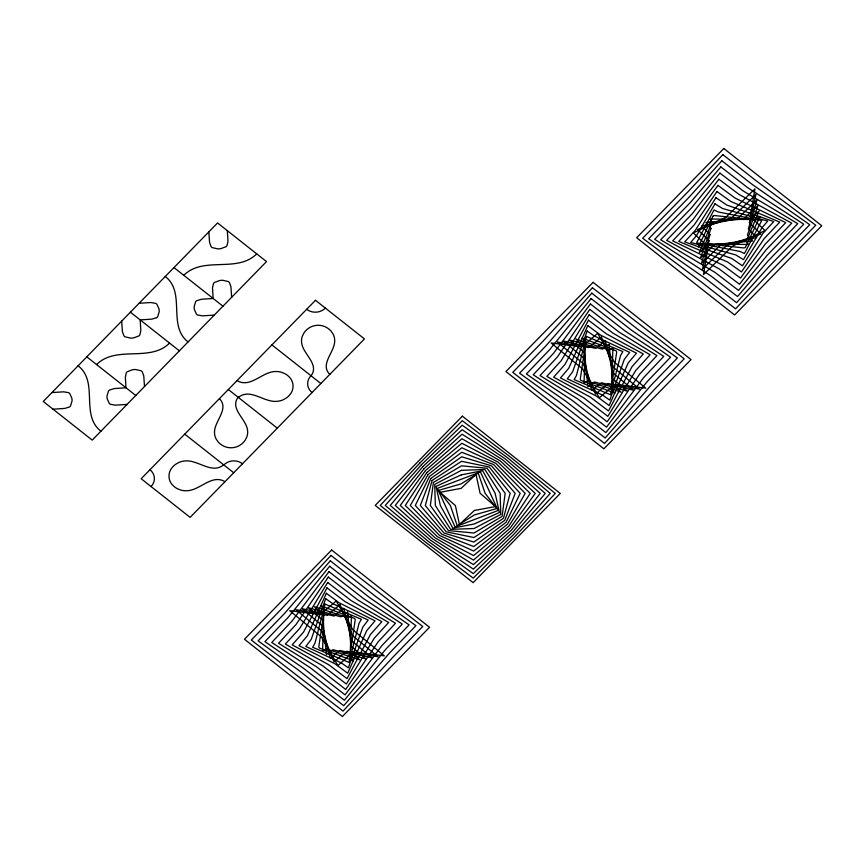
<?xml version="1.0" encoding="UTF-8"?>
<svg xmlns="http://www.w3.org/2000/svg" width="865" height="865" viewBox="0 0 865 865"><rect width="100%" height="100%" fill="white"/><g stroke="black" fill="none" stroke-linecap="round" stroke-linejoin="round"><path stroke-width="1.3" d="M238.124 397.24C229.128 409.404 247.649 419.525 247.671 431.776A17.095 15.375 -3.7 0 1 246.795 437.02L245.217 440.123A17.905 16.1 -3.7 0 1 241.692 443.972C236.264 448.513 228.046 449.054 222.089 445.237A17.905 16.1 -3.7 0 1 218.099 441.874L216.131 438.998A17.095 15.375 -3.7 0 1 214.585 433.916C212.985 421.861 230.133 409.329 219.386 398.668M311.076 375.81C320.072 363.646 301.539 353.525 301.517 341.264A17.095 15.375 -3.7 0 1 302.404 336.031L303.983 332.928A17.905 16.1 -3.7 0 1 307.497 329.078C312.925 324.526 321.142 323.997 327.1 327.813A17.905 16.1 -3.7 0 1 331.09 331.176L333.057 334.041A17.095 15.375 -3.7 0 1 334.604 339.134C336.215 351.179 319.055 363.711 329.803 374.383M86.824 356.802L217.558 222.954L266.517 261.587L92.209 440.112L43.25 401.479L86.824 356.867L135.783 395.5M183.769 275.297C203.567 255.672 236.924 273.481 256.721 253.856M96.61 364.522C116.418 344.908 149.775 362.705 169.572 343.091M238.372 397.435C250.428 387.531 264.236 403.025 277.46 401.284A17.095 15.375 -3.7 0 0 283.125 399.814L286.347 398.008A17.905 16.1 -3.7 0 0 290.132 394.375C294.435 389.282 293.916 381.238 288.996 376.74A17.905 16.1 -3.7 0 0 284.769 373.615L281.341 372.242A17.095 15.375 -3.7 0 0 275.535 371.518C262.106 371.561 250.461 388.612 237.042 380.589M223.667 464.84C211.611 474.744 197.793 459.25 184.58 460.991A17.095 15.375 -3.7 0 0 178.904 462.461L175.692 464.267A17.905 16.1 -3.7 0 0 171.897 467.9C167.605 472.993 168.124 481.037 173.043 485.535A17.905 16.1 -3.7 0 0 177.271 488.66L180.688 490.033A17.095 15.375 -3.7 0 0 186.505 490.758C199.934 490.714 211.568 473.663 224.997 481.686M156.597 317.682L151.926 319.12L140.195 319.909L140.833 330.473L139.86 334.82A5.201 4.682 -3.7 0 1 138.93 335.912L133.599 337.901A18.619 16.749 -3.7 0 1 130.55 338.096L124.992 336.809A5.201 4.682 -3.7 0 1 123.933 335.847L122.408 331.663L121.684 321.11M53.046 409.21L64.778 408.421L69.449 406.983A5.201 4.682 -3.7 0 0 70.53 406.009L72.033 401.003A18.619 16.749 -3.7 0 0 71.86 398.257L69.719 393.478A5.201 4.682 -3.7 0 0 68.519 392.656L63.707 391.834L51.965 392.559M139.114 303.258L150.856 302.534L155.668 303.356A5.201 4.682 -3.7 0 1 156.868 304.177L159.009 308.956A18.619 16.749 -3.7 0 1 159.192 311.703L157.679 316.709A5.201 4.682 -3.7 0 1 156.597 317.682M214.228 315.12L202.486 315.844L197.674 315.033A5.201 4.682 -3.7 0 1 196.463 314.2L194.333 309.432A18.619 16.749 -3.7 0 1 194.149 306.686L195.663 301.669A5.201 4.682 -3.7 0 1 196.744 300.696L201.415 299.268L213.147 298.479L212.498 287.915L213.482 283.569A5.201 4.682 -3.7 0 1 214.412 282.477L219.742 280.487A18.619 16.749 -3.7 0 1 222.792 280.282L228.338 281.579A5.201 4.682 -3.7 0 1 229.409 282.541L230.933 286.726L231.658 297.279M127.069 404.42L115.337 405.144L110.525 404.333A5.201 4.682 -3.7 0 1 109.314 403.501L107.174 398.733A18.619 16.749 -3.7 0 1 107.001 395.986L108.503 390.969A5.201 4.682 -3.7 0 1 109.596 389.996L114.267 388.569L125.998 387.779L125.349 377.14L126.322 372.793A5.201 4.682 -3.7 0 1 127.252 371.701L132.594 369.712A18.619 16.749 -3.7 0 1 135.643 369.517L141.19 370.804A5.201 4.682 -3.7 0 1 142.249 371.766L143.774 375.951L144.498 386.504M173.973 267.566L222.943 306.199M271.902 344.897L320.861 383.53M130.399 312.189L179.358 350.812M228.328 389.52L277.287 428.143M184.753 434.133L233.712 472.755M165.258 276.497C186.256 292.651 167.086 325.727 188.073 341.891M78.109 365.798C99.097 381.952 79.937 415.027 100.924 431.192M208.843 231.885L209.557 242.438L211.092 246.622A5.201 4.682 -3.7 0 0 212.152 247.585L217.699 248.871A18.619 16.749 -3.7 0 0 220.748 248.677L226.089 246.687A5.201 4.682 -3.7 0 0 227.019 245.584L227.992 241.238L227.344 230.685M325.359 308.081A13.224 11.905 -3.7 0 1 306.686 309.292M312.07 392.537A13.224 11.905 -3.7 0 1 310.989 375.734M223.83 464.97A13.224 11.905 -3.7 0 1 242.503 463.759M149.959 469.738A13.224 11.905 -3.7 0 1 151.051 486.541M323.715 614.939L322.591 650.675L326.256 648.869L359.656 659.822L350.314 651.583L351.439 615.848L347.762 617.664L314.373 606.7L323.715 614.939M585.183 347.254L584.059 382.99L587.724 381.184L621.124 392.137L611.782 383.898L612.907 348.163L609.23 349.979L575.841 339.015L585.183 347.254M433.397 482.443L430.338 505.517L448.427 530.58L474.009 533.024L502.1 516.394L505.16 493.32L487.071 468.257L461.488 465.813L433.397 482.443M324.375 609.533L318.774 646.966L319.445 648.069L353.493 660.817L349.655 656.989L355.256 619.556L354.585 618.464L320.537 605.705L324.375 609.533M585.843 341.848L580.242 379.281L580.912 380.384L614.95 393.132L611.123 389.315L616.723 351.882L616.053 350.779L582.004 338.02L585.843 341.848M708.089 246.86L703.483 274.637L732.677 246.038L765.049 230.544L750.333 216.618L754.94 188.84L725.746 217.429L693.373 232.934L708.089 246.86M709.073 240.708L702.466 269.101L726.676 245.519L760.876 234.037L749.35 222.759L755.967 194.376L731.747 217.958L697.547 229.441L709.073 240.708M325.035 604.116L314.957 643.257L312.633 647.258L348.995 662.406L359.072 623.276L361.397 619.264L325.035 604.116M586.502 336.442L576.425 375.572L574.101 379.584L610.463 394.721L620.529 355.591L622.865 351.579L586.502 336.442M432.068 480.475L425.321 505.506L446.221 531.813L473.923 537.533L503.43 518.362L510.166 493.331L489.276 467.035L461.564 461.305L432.068 480.475M710.057 234.566L701.439 263.565L720.675 245L756.702 237.518L748.366 228.911L756.983 199.912L737.748 218.477L701.72 225.96L710.057 234.566M325.694 598.71L311.14 639.538L305.81 646.458L341.156 662.806L348.336 667.812L362.889 626.984L368.209 620.064L332.863 603.716L325.694 598.71M587.162 331.025L572.608 371.864L567.278 378.773L602.624 395.121L609.803 400.127L624.346 359.299L629.677 352.379L594.331 336.031L587.162 331.025M711.041 228.414L700.423 258.019L714.674 244.481L752.528 241L747.382 235.064L758 205.448L743.749 218.996L705.894 222.467L711.041 228.414M430.738 478.507L420.314 505.495L444.015 533.035L473.847 542.052L504.76 520.33L515.183 493.342L491.482 465.813L461.651 456.796L430.738 478.507M712.025 222.273L699.396 252.483L708.673 243.962L748.355 244.492L746.398 241.205L759.027 210.984L749.75 219.515L710.068 218.986L712.025 222.273M326.354 593.304L307.324 635.829L298.998 645.658L334.993 663.801L347.676 673.23L366.695 630.693L375.032 620.865L339.037 602.721L326.354 593.304M587.822 325.618L568.792 368.144L560.466 377.973L596.461 396.116L609.144 405.544L628.163 363.008L636.489 353.18L600.494 335.036L587.822 325.618M697.363 241.411L696.682 242.924L740.008 251.456L744.43 253.499L761.751 220.553L718.415 212.012L713.993 209.968L697.363 241.411M713.009 216.12L698.379 246.947L702.683 243.443L744.181 247.974L745.414 247.358L760.043 216.531L755.751 220.034L714.241 215.504L713.009 216.12M429.408 476.539L415.297 505.484L441.81 534.256L473.771 546.561L506.079 522.298L520.189 493.353L493.688 464.592L461.726 452.276L429.408 476.539M327.013 587.886L303.518 632.12L292.186 644.857L328.83 664.796L347.016 678.636L370.512 634.402L381.843 621.665L345.2 601.726L327.013 587.886M588.481 320.201L564.975 364.435L553.654 377.172L590.298 397.111L608.484 410.951L631.98 366.717L643.311 353.98L606.657 334.041L588.481 320.201M428.078 474.571L410.291 505.474L439.604 535.478L473.685 551.07L507.409 524.266L525.206 493.364L495.894 463.37L461.802 447.767L428.078 474.571M714.977 203.826L696.336 235.875L690.681 242.405L735.834 254.948L743.446 259.651L762.087 227.603L767.742 221.072L722.589 208.53L714.977 203.826M327.673 582.48L299.701 628.412L285.364 644.057L322.667 665.791L346.357 684.042L374.329 638.111L388.655 622.465L351.363 600.732L327.673 582.48M589.141 314.795L561.169 360.727L546.831 376.372L584.135 398.105L607.825 416.357L635.797 370.436L650.123 354.791L612.82 333.047L589.141 314.795M715.961 197.674L695.319 230.339L684.68 241.886L731.66 258.43L742.462 265.804L763.103 233.139L773.743 221.591L726.762 205.048L715.961 197.674M426.759 472.604L405.274 505.463L437.398 536.7L473.609 555.59L508.739 526.234L530.213 493.374L498.099 462.148L461.888 443.258L426.759 472.604M328.332 577.074L295.884 624.692L278.552 643.257L316.504 666.785L345.697 689.459L378.146 641.83L395.478 623.265L357.526 599.737L328.332 577.074M589.8 309.389L557.352 357.018L540.019 375.572L577.971 399.1L607.165 421.774L639.613 374.145L656.935 355.591L618.994 332.052L589.8 309.389M716.944 191.533L694.292 224.803L678.679 241.367L727.487 261.922L741.478 271.945L764.13 238.675L779.743 222.11L730.936 201.556L716.944 191.533M425.429 470.636L400.268 505.452L435.192 537.922L473.533 560.098L510.069 528.201L535.23 493.385L500.294 460.915L461.964 438.739L425.429 470.636M717.928 185.38L693.276 219.267L672.678 240.838L723.313 265.404L740.494 278.098L765.147 244.211L785.744 222.629L735.109 198.074L717.928 185.38M328.992 571.657L292.067 620.984L271.74 642.457L310.34 667.78L345.038 694.865L381.962 645.539L402.29 624.076L363.689 598.742L328.992 571.657M590.46 303.972L553.535 353.298L533.208 374.772L571.808 400.095L606.506 427.18L643.419 377.854L663.758 356.391L625.157 331.057L590.46 303.972M718.912 179.239L692.26 213.731L666.677 240.319L719.139 268.885L739.51 284.239L766.163 249.747L791.745 223.148L739.283 194.582L718.912 179.239M424.099 468.668L395.251 505.441L432.987 539.144L473.447 564.618L511.399 530.18L540.236 493.396L502.5 459.693L462.04 434.23L424.099 468.668M329.651 566.251L288.25 617.275L264.917 641.646L304.177 668.775L344.378 700.272L385.768 649.247L409.102 624.876L369.852 597.747L329.651 566.251M591.119 298.566L549.718 349.59L526.385 373.972L565.645 401.09L605.846 432.597L647.236 381.562L670.57 357.191L631.32 330.062L591.119 298.566M719.896 173.087L691.232 208.195L660.676 239.8L714.966 272.378L738.526 290.391L767.19 255.283L797.746 223.678L743.457 191.1L719.896 173.087M422.769 466.7L390.245 505.43L430.781 540.365L473.371 569.127L512.718 532.148L545.253 493.407L504.706 458.472L462.126 429.71L422.769 466.7M720.88 166.934L690.216 202.659L654.675 239.281L710.792 275.859L737.542 296.533L768.207 260.819L803.747 224.197L747.63 187.619L720.88 166.934M330.311 560.834L284.444 613.566L258.105 640.846L298.014 669.77L343.719 705.689L389.585 652.956L415.924 625.676L376.016 596.753L330.311 560.834M591.779 293.159L545.902 345.881L519.573 373.172L559.471 402.084L605.186 438.004L651.053 385.282L677.382 357.991L637.483 329.068L591.779 293.159M421.439 464.732L385.228 505.43L428.575 541.587L473.285 573.636L514.048 534.116L550.259 493.418L506.912 457.25L462.202 425.202L421.439 464.732M721.864 160.793L689.189 197.112L648.674 238.762L706.619 279.352L736.558 302.685L769.234 266.355L809.748 224.716L751.815 184.126L721.864 160.793M330.971 555.427L280.628 609.857L251.293 640.046L343.059 711.095L393.402 656.676L422.736 626.476L330.971 555.427M592.438 287.742L542.096 342.172L512.761 372.361L604.527 443.41L654.87 388.99L684.204 358.791L592.438 287.742M420.109 462.764L380.222 505.42L426.369 542.809L473.209 578.155L515.378 536.084L555.276 493.428L509.117 456.028L462.288 420.693L420.109 462.764M722.848 154.64L688.172 191.576L642.673 238.243L702.445 282.833L735.574 308.837L770.25 271.891L815.749 225.235L755.988 180.644L722.848 154.64M315.476 300.285L141.168 478.745L190.127 517.378L364.446 338.918L315.476 300.285M331.63 550.021L244.471 639.246L342.399 716.501L429.548 627.276L331.63 550.021M462.364 416.173L375.205 505.409L473.133 582.664L560.282 493.439L462.364 416.173M593.098 282.336L505.939 371.561L603.867 448.827L691.016 359.591L593.098 282.336M723.832 148.499L636.672 237.724L734.59 314.979L821.75 225.754L723.832 148.499M476.042 474.366L461.088 488.379L440.036 492.293L455.39 505.571L459.445 524.471L474.409 510.458L495.461 506.555L480.097 493.277L476.042 474.366M597.65 333.328L581.972 346.768L551.178 342.994L582.545 368.901L599.315 397.835L614.983 384.384L645.777 388.158L614.42 362.262L597.65 333.328M336.182 601.002L320.504 614.453L289.721 610.679L321.077 636.575L337.847 665.52L353.525 652.069L384.309 655.843L352.952 629.947L336.182 601.002M601.456 337.036L588.784 347.568L557.352 341.999L583.205 363.484L595.498 394.126L608.171 383.584L639.613 389.153L613.761 367.668L601.456 337.036M339.999 604.721L327.316 615.253L295.884 609.684L321.737 631.169L334.031 661.812L346.703 651.269L378.146 656.838L352.293 635.353L339.999 604.721M605.273 340.745L595.607 348.368L563.515 341.005L583.864 358.078L591.682 390.418L601.359 382.784L633.45 390.147L613.101 373.085L605.273 340.745M343.805 608.43L334.139 616.053L302.047 608.69L322.396 625.763L330.214 658.092L339.891 650.469L371.982 657.832L351.633 640.76L343.805 608.43M609.09 344.454L602.418 349.179L569.678 340.01L584.524 352.671L587.865 386.698L594.536 381.984L627.287 391.142L612.442 378.492L609.09 344.454M347.622 612.139L340.951 616.853L308.21 607.695L323.056 620.346L326.408 654.383L333.079 649.669L365.819 658.827L350.974 646.177L347.622 612.139M478.248 473.144L461.164 483.87L438.706 490.325L450.384 505.56L457.239 525.693L474.323 514.967L496.791 508.523L485.114 493.288L478.248 473.144M461.402 470.333L434.727 484.411L435.344 505.528L450.633 529.358L474.085 528.515L500.77 514.426L500.143 493.31L484.865 469.479L461.402 470.333M461.326 474.842L436.046 486.389L440.361 505.538L452.838 528.137L474.171 523.995L499.44 512.458L495.137 493.31L482.659 470.701L461.326 474.842M480.453 471.922L437.376 488.357L455.033 526.915L498.11 510.491L480.453 471.922"/></g></svg>
